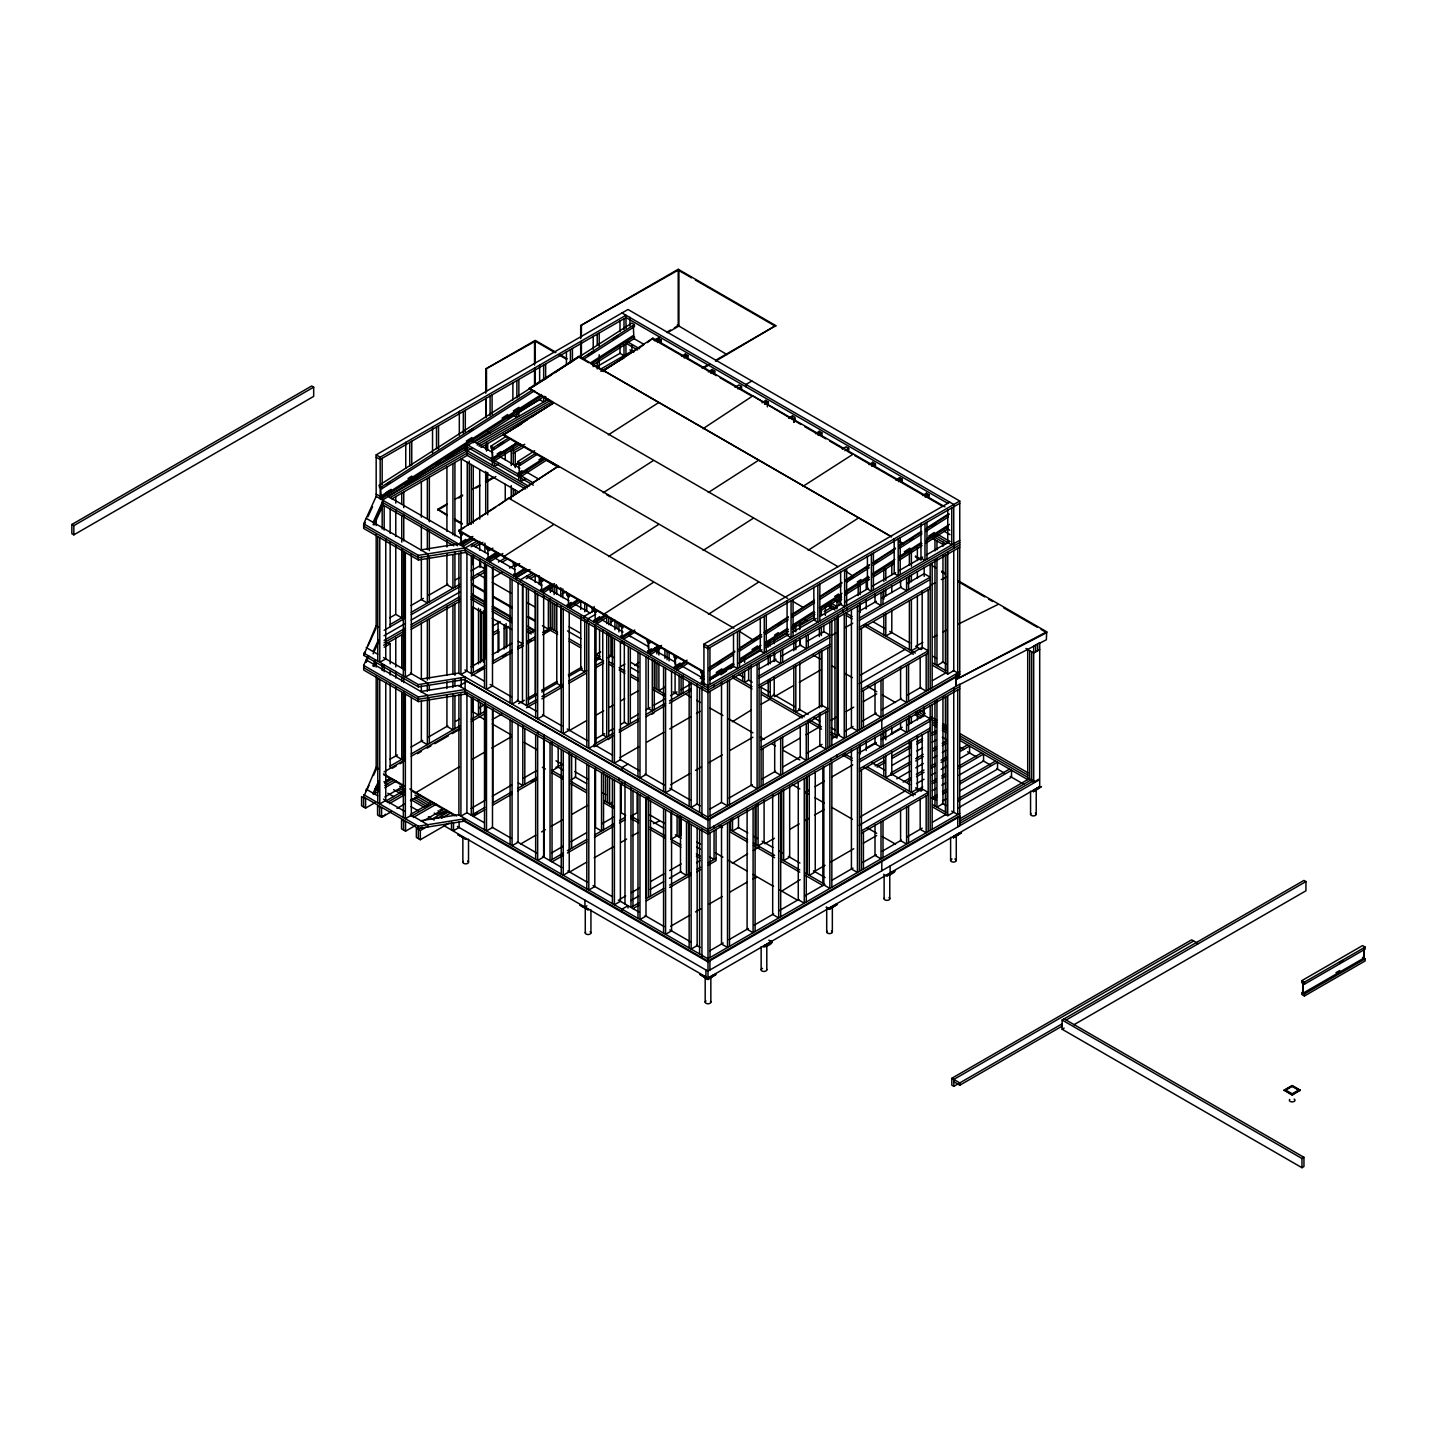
<?xml version="1.0" encoding="UTF-8"?>
<svg xmlns="http://www.w3.org/2000/svg" width="1437" height="1437" viewBox="0 0 1437 1437"><rect width="100%" height="100%" fill="white"/><g stroke="black" fill="none" stroke-linecap="round" stroke-linejoin="round"><path stroke-width="1.5" d="M1039.687 643.219L1046.352 639.77L1046.711 631.813L959.754 677.599L956 675.426M997.907 604.51L958.425 624.089M471.965 564.705L473.689 556.317M479.94 567.489L480.802 563.304M959.754 547.174L707.938 692.562L465.337 552.509L418.347 559.981L363.687 528.421L363.687 523.804L376.171 496.412L376.171 454.864L627.987 309.494L959.754 501.028L959.754 674.941L707.938 820.311L464.115 679.539L707.938 819.485L959.754 674.097M365.357 522.457L363.687 526.122L418.347 557.682L465.301 550.173L707.938 690.263L959.754 544.874M367.998 516.655L372.542 506.686M373.117 522.332L383.122 500.417L383.122 505.034L374.033 524.954M373.117 524.649L383.122 502.716M363.687 653.045L418.347 684.605L465.301 677.096L465.301 679.414L418.347 686.904L363.687 655.344L376.171 625.634L376.171 534.402M363.687 655.344L365.357 651.697M367.998 645.878L376.171 627.951M363.687 665.421L418.347 696.963L465.301 689.473L465.301 694.089L418.347 701.579L363.687 670.037L363.687 665.421L367.998 655.955M368.914 656.26L366.184 662.241L366.184 659.924L427.741 695.472L427.741 700.088M373.117 651.572L378.578 639.609M373.117 653.871L378.578 641.926M374.949 659.96L373.117 666.247L375.847 660.266M374.033 666.57L375.847 662.583M363.687 794.643L418.347 826.203L465.301 818.695L465.301 821.012L418.347 828.502L363.687 796.96L376.171 767.25L379.17 768.975M368.914 785.5L366.184 791.482L366.184 789.164L377.715 795.829M373.458 775.531L376.171 769.549L376.171 676.001M373.117 793.17L378.578 781.207M374.033 793.493L378.578 783.524M552.365 402.558L529.157 388.385L579.039 356.358L891.623 536.809M534.636 390.702L382.008 488.67L379.404 487.179L379.296 485.167L631.795 323.091L634.4 324.582L634.507 326.594L583.62 359.25M529.193 389.176L551.377 374.949M555.077 372.578L579.039 356.358M382.008 488.67L381.901 486.658L532.642 389.894M581.644 358.442L634.4 324.582M386.355 484.305L390.128 481.88M469.252 431.028L473.06 428.639M588.056 354.831L593.715 351.203M612.521 339.078L618.215 335.468M385.511 492.963L391.151 489.352M408.072 478.485L411.826 476.078M466.36 441.069L472.001 437.459M502.07 418.149L507.71 414.521M513.35 410.91L518.991 407.282M381.128 497.31L541.408 394.492M590.373 363.004L633.771 335.198L633.304 325.786M544.246 396.307L382.565 500.094L382.476 498.082L542.27 395.498M591.164 364.136L634.4 336.366L634.489 338.396L593.14 364.944M559.029 467.223L503.291 435.052L553.191 403.025M643.668 344.934L603.037 371.033L652.883 338.198L944.971 506.848M503.291 435.052L527.325 419.64M531.007 417.269L547.641 406.581M647.368 342.563L652.883 338.198M510.548 438.824L493.592 449.709L490.987 448.2L490.897 446.188L505.968 436.507M654.805 340.964L658.577 338.539L661.182 340.048L661.271 342.06M493.592 449.709L493.484 447.679L508.572 438.016M657.41 342.455L661.182 340.048M497.795 445.362L503.507 441.752M497.094 453.984L500.848 451.577M520.445 444.249L494.166 461.115L494.059 459.104L518.47 443.44M537.33 454.272L520.374 465.157L517.769 463.666L517.679 461.654L534.636 450.769M681.587 356.43L685.359 354.005L687.964 355.514L688.054 357.526M520.374 465.157L520.266 463.145L535.336 453.463M684.192 357.921L687.964 355.514M547.228 459.714L520.948 476.581L518.344 475.09L518.236 473.06L521.99 470.653M538.893 459.804L542.647 457.397M519.386 473.869L543.958 458.152M520.948 476.581L520.841 474.569L545.252 458.906M703.34 672.139L458.726 530.918L558.454 466.073L510.458 497.705M458.726 530.918L464.277 527.361M467.959 524.99L495.675 507.189M499.375 504.818L508.572 498.082L733.984 628.22M708.369 371.896L712.141 369.471L714.746 370.962L714.836 372.991M710.974 373.386L714.746 370.962M460.307 544.982L460.217 542.97L465.857 539.342M472.827 536.468L461.475 543.689L461.008 534.295L461.511 543.725M474.192 539.252L462.912 546.491L462.804 544.461L472.216 538.444M735.151 387.343L738.923 384.936L741.528 386.427L741.618 388.439M737.756 388.852L741.528 386.427M489.119 550.533L489.029 548.503L486.424 547.012L486.532 549.024L489.119 550.533L492.891 548.108M487.089 560.448L486.999 558.436L496.394 552.401M497.723 553.137L488.257 559.155L487.79 549.742M502.86 553.496L489.694 561.939L489.586 559.927L498.998 553.892M761.933 402.809L765.705 400.384L768.292 401.893L768.4 403.905M764.538 404.318L768.292 401.893M515.901 565.98L515.811 563.969L513.207 562.478L513.296 564.49L515.901 565.98L519.673 563.573M524.505 568.585L515.039 574.62L514.572 565.208M516.476 579.722L516.368 575.393L525.78 569.357M527.756 570.166L516.476 577.405L530.037 569.573M788.715 418.275L792.488 415.85L795.074 417.359L795.182 419.37M551.269 584.051L541.821 590.086L541.336 580.674M554.538 585.631L543.258 592.87L543.15 590.858L554.431 583.62M815.497 433.74L819.27 431.316L821.856 432.806L821.964 434.836M818.084 435.231L821.856 432.806M567.435 606.827L567.328 604.815L571.1 602.408M568.585 605.534L578.051 599.516M581.32 601.097L570.04 608.336L569.932 606.324L579.327 600.289M842.28 449.188L846.052 446.781L848.638 448.272L848.746 450.284M844.866 450.697L848.638 448.272M594.217 622.293L594.11 620.281L599.75 616.653M604.833 614.982L595.367 621L594.9 611.605M608.085 616.545L596.804 623.784L596.714 621.772L606.109 615.737M869.062 464.654L872.816 462.229L875.42 463.738L875.528 465.75M871.648 466.163L875.42 463.738M631.615 630.43L622.149 636.465L621.682 627.053M634.867 632.011L623.586 639.249L623.496 637.238L634.777 629.999M895.844 480.12L899.598 477.695L902.202 479.204L902.31 481.215M898.43 481.611L902.202 479.204M647.782 653.224L647.674 651.195L651.428 648.788M648.931 651.931L658.362 645.878L648.967 651.949L648.464 642.519M661.649 647.476L650.368 654.715L650.278 652.703L661.559 645.464M922.608 495.585L926.38 493.16L928.985 494.651L929.074 496.681M925.212 497.076L928.985 494.651M674.564 668.672L674.456 666.66L680.096 663.05M675.713 667.397L687.066 660.158M688.431 662.942L677.15 670.181L677.061 668.169L686.455 662.134M708.854 667.774L734.72 651.177M740.253 647.62L760.586 634.579M764.286 632.208L788.302 616.778M791.985 614.407L814.132 600.199M819.665 596.642L841.831 582.416M845.531 580.045L869.547 564.633M873.247 562.262L895.413 548.018M899.113 545.647L921.243 531.439M926.793 527.882L948.959 513.656M708.89 668.582L734.756 651.985M738.456 649.614L761.682 634.705M764.322 633.016L788.338 617.587M791.823 615.359L814.438 600.846M819.701 597.451L841.884 583.224M845.567 580.853L869.08 565.765M872.852 563.34L895.467 548.826M899.149 546.455L921.853 531.888M925.608 529.481L948.995 514.464M717.153 663.786L720.925 661.361M752.97 640.794L756.724 638.369M777.435 625.041L781.243 622.652M849.051 579.057L852.877 576.668M873.57 563.34L877.378 560.933M909.423 540.366L913.196 537.941M932.038 525.852L935.81 523.427M709.016 670.594L733.517 654.859M739.175 651.23L761.772 636.717M765.544 634.31L788.159 619.778M791.931 617.371L814.545 602.857M820.186 599.229L840.914 585.919M846.573 582.29L869.187 567.777M872.96 565.352L893.688 552.059M899.328 548.431L921.943 533.917M925.715 531.492L948.33 516.979M716.273 672.462L721.913 668.852M752 649.542L757.64 645.914M774.561 635.064L778.315 632.639M834.717 596.445L838.472 594.02M857.278 581.949L861.032 579.542M904.286 551.79L909.926 548.162M928.715 536.091L934.355 532.48M710.04 678.013L732.69 663.517M740.199 658.649L760.963 645.357M764.7 642.914L787.368 628.418M792.973 624.772L813.755 611.479M819.359 607.833L842.028 593.337M845.764 590.894L868.415 576.399M872.151 573.956L894.802 559.46M898.538 557.017L921.207 542.503M926.811 538.857L949.48 524.361M709.483 680.006L733.912 664.307M739.552 660.697L760.227 647.422M765.867 643.794L788.428 629.316M792.2 626.909L814.761 612.413M820.401 608.803L841.076 595.529M844.83 593.104L869.277 577.423M873.031 575.016L893.724 561.741M899.364 558.113L921.925 543.635M925.679 541.228L948.24 526.732M720.853 674.779L726.493 671.151M730.247 668.744L734.02 666.337M739.66 662.708L760.335 649.434M765.975 645.806L788.536 631.328M792.29 628.921L814.851 614.443M820.491 610.815L841.184 597.541M844.938 595.134L869.385 579.434M873.139 577.027L893.814 563.753M899.454 560.125L922.015 545.647M925.787 543.24L948.348 528.762M71.85 524.469L311.667 385.996L313.679 387.164L313.679 396.378L73.844 534.851L71.85 533.702L71.85 524.469L73.844 525.619L313.679 387.164M485.778 393.235L485.778 368.95L535.265 340.389L555.885 352.299M485.778 368.95L535.265 341.216L535.265 363.292M580.692 338.593L580.692 325.588L678.21 269.294L775.746 325.588L715.5 361.208M580.692 325.588L678.929 269.707L678.929 326.001L667.451 332.63M376.171 454.864L380.176 457.182L625.993 315.26L625.993 328.426M625.993 317.559L380.176 459.481L376.171 457.182M507.8 418.113L513.602 414.754M517.482 412.527L540.707 399.109M598.762 365.591L620.065 353.304M389.858 490.825L380.176 496.412L376.171 494.094M436.309 464.007L440.171 461.762M445.991 458.421L467.276 446.117M473.078 442.776L548.575 399.181M600.828 369.022L631.993 351.023L631.993 345.401M666.732 332.216L670.558 330.007M674.384 327.798L678.21 325.588M405.342 484.197L467.276 448.434M476.958 442.847L550.497 400.384M600.828 371.321L624.053 357.903M654.069 340.353L659.817 337.048M388.17 496.412L471.749 448.164M477.102 445.057L552.544 401.498M389.912 497.705L467.402 452.978M479.024 446.26L552.634 403.761M391.852 498.89L467.402 455.278M480.964 447.446L521.631 423.969M513.243 450.931L524.721 444.302M513.243 453.248L524.721 446.62M498.837 463.792L494.346 466.396L494.346 462.768M447.105 515.56L437.728 509.309L447.302 503.794M454.936 499.375L462.588 494.957M472.162 489.424L479.796 485.023M485.544 481.7L493.196 477.282M514.23 465.139L518.056 462.93M437.728 510.135L445.38 505.716M458.762 497.992L462.588 495.783M475.988 488.059L479.796 485.85M495.873 476.563L486.496 481.988L486.496 473.15M514.626 465.732L518.38 463.576M702.118 368.106L707.848 364.782M715.5 360.364L775.746 325.588M704.022 367.836L709.77 364.513M525.223 479.024L520.715 481.629L520.715 478M459.319 544.407L462.319 542.683M751.892 381.021L745.911 384.487L745.911 386.787M363.687 523.804L418.347 555.365L465.301 547.874L476.94 541.156M471.12 546.814L479.024 542.27M475.162 546.796L482.886 542.342M389.732 617.82L395.552 614.461M411.036 605.516L423.34 598.403M428.477 595.439L447.841 584.266M455.601 579.794L459.463 577.548M471.085 570.848L480.766 565.244M494.328 557.43L498.208 555.185M389.912 624.628L405.414 615.683M411.233 612.324L459.66 584.374M471.282 577.656L484.826 569.824M498.388 562.011L506.147 557.52M384.11 630.286L405.414 617.982M411.233 614.641L459.66 586.673M471.282 579.973L484.826 572.142M502.267 562.065L508.069 558.724M384.02 635.747L405.396 623.424M411.216 620.048L459.768 592.026M384.11 640.363L405.378 628.077M411.18 624.736L459.517 596.822M492.316 577.979L501.872 572.447M509.524 568.028L515.272 564.723M384.11 642.662L405.414 630.358M411.18 627.035L459.624 599.049M383.661 645.213L405.414 632.675M411.216 629.316L459.624 601.367M384.164 647.243L390.163 643.776L390.163 663.804M532.103 573.004L520.463 579.722L520.463 582.021M526.283 578.662L534.187 574.099M530.325 578.644L536.109 575.303M492.657 626.155L500.274 621.754M492.927 632.909L498.639 629.604M562.118 593.984L565.944 591.775M492.927 635.226L498.639 631.921M504.369 628.616L508.177 626.406M471.102 666.84L484.592 659.044M492.316 654.589L511.608 643.453M528.96 633.43L534.744 630.089M484.808 665.852L471.3 673.648L471.3 555.706M492.514 661.397L511.806 650.26M517.589 646.919L523.373 643.578M527.235 641.351L534.959 636.896M542.665 632.442L550.389 627.987M477.497 670.989L483.227 667.684M502.357 656.637L506.183 654.428M527.217 642.285L531.043 640.076M544.425 632.352L548.251 630.142M471.3 675.947L484.808 668.151M492.514 663.696L511.806 652.56M517.589 649.219L523.373 645.878M527.235 643.65L534.959 639.196M542.665 634.741L550.389 630.286L550.191 598.942M459.121 685.898L466.863 681.425M595.601 609.719L584.015 616.401L584.015 618.718M595.744 614.264L588.02 618.718L588.02 621.018M610.887 622.131L614.713 619.922M389.732 759.419L397.474 754.946M411.036 747.114L422.658 740.396M428.477 737.055L447.841 725.865M455.601 721.392L459.463 719.147M478.844 707.974L484.646 704.615M389.912 766.226L405.414 757.281M411.233 753.922L459.66 725.972M471.282 719.254L484.826 711.423M384.11 771.885L405.414 759.598M411.233 756.239L459.66 728.272M471.282 721.572L484.826 713.74M392.247 768.256L396.127 766.011M399.989 763.783L403.851 761.556M417.395 753.724L421.275 751.497M427.076 748.156L430.938 745.911M434.818 743.683L448.362 735.87M452.224 733.624L459.966 729.17M596.157 654.41L600.648 651.805M518.613 703.555L524.343 700.25M528.169 698.041L535.821 693.622M541.551 690.317L556.855 681.479M568.333 674.851L581.716 667.127M595.098 659.403L598.924 657.194M386.14 780.758L390.002 778.513M492.316 719.578L501.872 714.045M384.505 781.944L390.325 778.603M528.259 699.837L537.187 694.682M541.749 692.041L557.179 683.132M568.765 676.45L582.254 668.654M595.762 660.858L599.624 658.631M375.039 788.805L378.883 786.578M384.649 783.255L392.337 778.818M375.111 791.068L378.955 788.841M384.739 785.518L394.349 779.968M607.941 657.751L610.941 656.026L610.941 635.998M536.109 699.927L526.463 705.495L526.463 587.553M541.893 696.586L563.106 684.335M568.89 680.994L586.763 670.684M595.906 665.403L603.612 660.948M373.279 794.445L379.045 791.104M384.811 787.781L396.343 781.117M526.463 707.794L536.109 702.226M541.893 698.885L563.106 686.635M568.89 683.293L586.26 673.27M595.906 667.702L603.612 663.247M365.591 808.115L365.591 798.882L361.585 796.565L361.585 805.798L365.591 808.115L375.201 802.564M384.811 797.014L404.031 785.913M385.26 801.361L404.48 790.26M620.425 666.696L624.933 664.092M387.254 802.511L404.569 792.523M389.265 803.678L404.641 794.787M638.603 662.439L634.777 665.475M459.337 766.765L415.347 792.99M472.719 759.041L484.197 752.413M491.831 747.994L510.961 736.965M381.577 817.348L381.577 808.115L377.572 805.798L377.572 815.03L381.577 817.348L391.187 811.797M396.953 808.456L404.641 804.019M410.407 800.696L420.017 795.146M701.328 684.138L701.238 682.126L703.843 683.617L703.932 685.647L703.932 644.099L949.749 502.178M411.162 814.096L432.321 801.9M411.251 816.36L434.315 803.049M703.932 644.099L707.938 646.399L959.754 501.028M413.245 817.509L436.309 804.199M959.754 503.327L707.938 648.716L703.932 646.399M569.286 730.607L586.494 720.673M596.068 715.159L603.702 710.74M609.45 707.417L613.276 705.208M620.928 700.807L624.754 698.598M630.484 695.274L638.136 690.856M405.557 831.197L405.557 821.964L401.552 819.647L401.552 828.88L405.557 831.197L415.167 825.646M422.855 821.192L443.997 808.995M431.729 819.306L447.105 810.432M422.191 827.119L418.347 829.347L418.347 838.579M437.566 818.246L449.098 811.582M664.9 687.173L658.9 690.64L658.9 663.93M449.17 823.078L420.34 839.729L416.353 837.412L416.353 828.197L420.34 830.496L426.106 827.173M441.482 818.282L451.092 812.731M471.102 808.438L484.592 800.643M492.316 796.188L511.608 785.051M523.176 778.369L536.666 770.573M595.816 738.834L604.743 733.678M609.36 731.02L613.222 728.775M620.964 724.32L624.826 722.075M630.627 718.734L638.369 714.261M646.111 709.788L649.973 707.561M653.835 705.333L665.439 698.633M670.594 695.652L677.043 691.933M680.922 689.706L690.586 684.12M700.268 678.533L704.13 676.306M841.633 597.163L838.974 598.708L838.974 605.444M841.633 599.463L838.974 601.007L836.981 599.858L836.981 608.821L829.257 604.366M484.808 807.45L471.3 815.246L471.3 697.304M492.514 802.996L511.806 791.859M517.589 788.518L536.881 777.381M594.02 744.492L613.348 733.319M619.149 729.978L638.495 718.805M646.237 714.333L665.582 703.178M669.444 700.933L690.712 688.664M766.155 645.105L770.016 642.878M773.878 640.633L787.422 632.819M799.026 626.119L814.492 617.192M824.173 611.605L831.897 607.15L829.167 605.642M473.671 814.797L477.497 812.588M531.043 781.674L534.869 779.465M555.903 767.322L561.633 764.843M552.185 770.627L558.185 767.16L558.185 747.132M473.24 816.432L484.808 809.75M492.514 805.295L511.806 794.158M517.589 790.817L536.881 779.68M594.02 746.791L613.348 735.636M619.149 732.277L638.495 721.105M646.237 716.65L665.582 705.477M669.444 703.25L690.712 690.963M709.734 679.97L732.96 666.57M738.78 663.211L762.005 649.811M765.705 647.656L789.093 634.166M792.667 632.1L816.198 618.521M820.078 616.275L841.363 603.989M845.225 601.762L868.451 588.344M872.331 586.116L895.556 572.698M899.221 570.579L922.662 557.053M926.398 554.898L949.749 541.408M608.013 739.552L610.006 738.402M651.967 714.171L653.979 713.003M451.523 822.18L451.523 829.58L453.517 830.73L459.319 827.371M959.754 540.258L707.938 685.647L703.932 683.329M959.754 542.557L707.938 687.946L376.171 496.412M758.826 669.175L776.052 659.242M781.782 655.919L800.894 644.89M806.642 641.567L823.85 631.633L829.85 635.1L759.095 675.947M859.164 611.246L876.372 601.313M882.102 598.008L901.233 586.961M906.963 583.656L924.171 573.722L930.17 577.171L859.416 618.018M571.118 779.824L575.608 777.219L575.608 757.191M619.958 757.658L639.088 746.611M646.74 742.193L663.948 732.259M669.678 728.954L690.712 716.812M696.46 713.488L700.286 711.279M831.951 635.28L835.723 633.088M845.19 627.628L852.752 623.263M759.095 678.246L829.85 637.417M859.416 620.335L930.17 579.488M759.095 685.18L829.85 644.333M859.416 627.25L930.17 586.404M759.095 687.479L829.85 646.632M859.416 629.568L930.17 588.721M627.987 764.107L621.987 767.556L621.987 769.873M751.443 709.914L732.313 721.787M760.999 704.381L770.555 698.867M774.381 696.658L793.511 685.611M799.241 682.306L820.276 670.163M520.517 844.058L535.821 835.22M541.551 831.915L545.377 829.706M551.125 826.383L562.603 819.773M572.16 814.24L587.464 805.421M612.575 802.044L609.593 803.768L609.593 777.058M551.772 852.788L563.34 846.106M571.046 841.651L586.476 832.741M601.905 823.832L613.491 817.15M670.648 784.71L689.76 773.663M695.508 770.358L701.238 767.035M708.89 762.634L722.272 754.892M729.924 750.473L752.862 737.235M859.901 675.444L905.31 649.219M563.555 852.913L550.048 860.709L550.048 742.767M567.399 850.686L586.691 839.549M594.415 835.095L613.689 823.958M619.491 820.617L625.275 817.276M760.82 740.486L821.856 705.262L827.838 708.71L761.089 747.258M859.236 683.671L922.177 647.333L928.176 650.799L861.41 689.329M551.97 861.895L563.555 855.213M567.399 852.985L586.691 841.848M594.415 837.394L613.689 826.257M619.491 822.916L625.275 819.575M631.13 816.198L637.112 812.731L637.112 792.703M761.089 749.557L827.838 711.028M861.41 691.646L928.176 653.099M782.985 747.994L800.193 738.061M805.941 734.756L819.324 727.014M830.802 720.404L836.532 717.081M846.088 711.566L853.74 707.148M863.314 701.633L876.696 693.891M569.286 872.205L586.494 862.272M594.146 857.853L613.276 846.824M620.928 842.405L626.658 839.082M632.388 835.777L638.136 832.472M653.422 823.635L659.17 821.156M709.68 809.247L721.302 802.529M729.062 798.056L752.305 784.638M761.987 779.052L775.549 771.22M783.291 766.747L800.732 756.688M806.534 753.329L822.036 744.384M831.718 738.78L839.459 734.307M845.279 730.966L853.021 726.493M862.703 720.889L876.265 713.075M882.084 709.716L901.448 698.526M907.268 695.167L920.83 687.353M932.451 680.635L945.995 672.803M932.469 665.277L947.755 674.097L953.755 670.648L953.755 550.479M959.754 671.798L707.938 817.186L458.421 673.127L420.843 679.126M959.754 686.473L707.938 831.861L464.744 691.448M959.754 688.772L707.938 834.161L464.744 693.766M586.907 905.885L584.913 907.052L584.913 900.119M866.188 748.012L875.672 742.534M881.366 739.265L885.156 737.073M890.832 733.786L902.22 727.212M859.164 752.844L876.372 742.911M882.102 739.606L901.233 728.559M906.963 725.254L924.171 715.321M1039.705 649.542L1033.706 653.009L1025.946 648.518M859.416 759.634L930.17 718.787L919.123 712.303M619.958 899.257L625.706 895.952M631.436 892.628L639.088 888.228M650.566 881.599L663.948 873.858M669.678 870.553L681.156 863.924M805.456 792.99L809.247 789.973M814.923 786.704L824.371 781.243M831.951 776.878L852.752 764.861M859.416 761.933L930.17 721.087M630.789 900.622L638.531 896.167M650.135 889.467L663.66 881.653M669.462 878.294L681.066 871.594M696.532 862.667L700.394 860.44M859.416 768.849L930.17 728.002M859.416 771.166L930.17 730.319M875.097 765.939L884.581 760.478M892.161 756.096L911.13 745.138M916.824 741.851L922.518 738.582M931.984 733.104L935.792 730.912M638.729 902.975L630.987 907.43L630.987 787.26M663.858 888.461L646.452 898.502L646.506 798.325M669.66 885.102L690.928 872.834M696.729 869.475L700.591 867.247M708.333 862.775L716.057 858.32M877.091 767.107L884.689 762.724M892.269 758.341L911.238 747.402M916.932 744.115L922.608 740.827M932.092 735.349L935.882 733.157M632.927 908.633L638.729 905.274M646.452 900.819L663.858 890.76M669.66 887.419L690.928 875.133M696.729 871.792L700.591 869.547M708.333 865.092L716.057 860.619L716.057 829.383M892.269 765.256L911.238 754.317M916.932 751.03L922.608 747.743M932.092 742.264L935.882 740.091M747.617 853.722L732.313 863.386M753.347 850.399L759.077 847.094M764.825 843.788L774.381 838.256M789.685 829.436L799.241 823.904M804.989 820.599L808.797 818.389M814.545 815.066L824.102 809.552M890.994 772.926L909.944 761.987M915.638 758.7L923.219 754.317M932.703 748.839L936.493 746.647M942.187 743.36L945.977 741.187M891.084 775.172L910.052 764.233M915.746 760.945L923.326 756.563M932.811 751.084L936.601 748.893M942.295 745.623L946.085 743.432M896.778 778.818L910.052 771.148M915.746 767.861L923.326 763.496M932.811 758.017L936.601 755.826M942.295 752.539L946.085 750.348M903.083 782.105L910.663 777.722M916.357 774.435L923.937 770.052M931.535 765.67L935.325 763.496M941.001 760.209L946.696 756.922M959.97 749.252L967.55 744.869M906.981 782.159L910.771 779.968M916.465 776.681L924.045 772.298M931.625 767.933L935.415 765.741M941.109 762.454L946.803 759.167M960.078 751.497L969.562 746.037L969.562 752.952L960.078 758.431M916.465 783.614L924.045 779.231M931.625 774.848L935.415 772.657M941.109 769.37L946.803 766.083M670.648 926.308L689.76 915.261M695.508 911.956L701.238 908.651M708.89 904.232L722.272 896.508M729.924 892.09L747.132 882.138M752.862 878.833L756.688 877.45M859.901 817.042L905.31 790.835M917.075 790.17L922.752 786.901M932.236 781.423L936.026 779.231M941.72 775.944L945.51 773.753M958.784 766.083L981.543 752.952M859.236 825.269L922.177 788.931L928.176 792.398L861.41 830.927M932.344 783.668L936.134 781.477M941.828 778.189L945.618 775.998M958.892 768.346L983.555 754.102L983.555 761.035L958.892 775.261M932.344 790.584L936.134 788.392M941.828 785.123L945.618 782.931M861.41 833.244L928.176 794.697M931.068 798.253L936.744 794.966M942.438 791.679L946.229 789.488M959.503 781.836L995.536 761.035M933.062 799.403L936.852 797.212M942.546 793.942L946.336 791.751M959.611 784.081L997.529 762.185L997.529 769.1L959.611 790.997M800.193 879.66L781.081 891.533M813.593 871.936L825.054 865.308M830.802 862.002L853.74 848.746M863.314 843.232L876.696 835.508M942.546 800.858L946.336 798.667M958.317 798.667L1009.528 769.1M958.425 800.912L1011.522 770.268L1011.522 777.183L958.425 807.845M709.68 950.845L723.242 943.013M729.062 939.654L748.426 928.482M754.227 925.123L773.609 913.932M779.411 910.591L798.792 899.4M804.594 896.041L823.976 884.869M831.718 880.396L853.021 868.092M862.703 862.487L876.265 854.674M882.084 851.315L901.448 840.124M907.268 836.783L922.177 828.161M932.451 822.233L945.995 814.402M932.469 806.875L947.755 815.695L953.755 812.246L953.755 687.622M959.754 813.396L707.938 958.784L458.421 814.725L420.843 820.725M959.754 815.695L707.938 961.084L462.804 819.557M959.754 816.539L707.938 961.91L463.001 820.509M959.449 819.018L1029.7 778.441M959.467 821.317L1031.802 779.555M959.557 823.563L1033.814 780.686M1033.706 782.231L1039.705 778.764L1039.705 642.626L1033.688 646.093L1033.706 782.231L1027.706 778.764L1027.706 649.542M457.379 826.491L707.938 971.143L1039.705 779.608L1039.705 786.524L707.938 978.076L443.853 825.61M714.405 974.43L708.01 978.13L707.938 646.399M763.981 945.815L770.376 942.115M829.526 907.968L835.921 904.268M953.432 836.424L959.826 832.741M1033.383 790.26L1039.777 786.578M714.405 974.897L708.01 978.579L701.615 974.897M763.981 946.282L770.376 942.582M829.526 908.435L835.921 904.735M886.934 875.187L893.329 871.487M953.432 836.891L959.826 833.191M1033.383 790.727L1039.777 787.045M708.01 979.046L716.003 974.43L708.01 979.513L700.017 974.43L708.01 979.513M771.974 942.115C748.785 952.551 781.638 943.247 768.777 940.283M826.329 907.052L829.526 908.885L837.52 904.268L829.526 909.352L826.329 907.501M886.934 876.103C904.789 863.134 888.282 880.198 883.737 874.253M1062.32 1023.719L953.809 1086.354L951.815 1085.204L951.815 1078.289L1191.65 939.816L1198.135 943.57M1193.644 940.984L953.809 1079.438L953.809 1086.354M1064.134 1018.869L1303.952 1157.324L1303.952 1166.557L1301.958 1167.706L1062.141 1029.251L1062.141 1020.019L1303.952 880.414L1305.946 881.564L1305.946 890.796L1073.87 1024.779M1066.128 1020.019L1305.946 881.564M953.809 1081.738L959.808 1085.204L1062.32 1026.018M1062.141 1029.251L1064.134 1028.102M1301.796 980.663L1362.545 945.582L1365.15 947.091L1365.15 949.156L1304.401 984.237L1301.796 982.746L1301.796 980.663L1304.401 982.172L1365.15 947.091M1339.122 962.646L1342.966 960.473M1335.979 972.705L1339.769 970.514M1363.803 958.084L1363.803 948.384L1363.857 958.102L1303.054 993.165L1303.054 983.465M1304.401 993.937L1365.15 958.856L1365.15 960.94L1304.401 996.003L1301.796 994.512L1301.796 992.428L1304.401 993.937L1304.401 996.003M1284.175 1090.09L1292.168 1085.474L1300.162 1090.09L1292.168 1095.174L1284.175 1090.09L1292.168 1094.707L1300.162 1090.09M1284.175 1090.557L1292.168 1085.941L1300.162 1090.557M1062.141 1020.019L1301.958 1158.491L1303.952 1157.324M1041.035 629.424L1046.675 632.675L955.731 679.683L955.749 686.473L955.749 677.24M931.392 584.697L935.343 582.65M941.271 579.596L947.199 576.524M916.95 645.518L922.877 642.465M932.757 637.363L936.708 635.316M942.636 632.244L946.588 630.214M959.754 684.533L1033.688 646.309M420.843 549.886L458.421 543.887M420.843 691.484L458.421 685.485L707.938 829.544L959.754 684.156L959.754 825.772M465.301 691.772L418.347 699.28L363.687 667.72M678.21 270.12L691.592 277.844M695.418 280.053L775.746 326.433M677.258 325.049L726.978 354.58M621.987 312.943L953.755 504.477L953.755 548.323M625.867 317.487L947.917 503.435M767.16 403.078L767.394 406.851M652.919 339.006L716.327 375.614M720.171 377.841L750.922 395.588M800.876 424.436L752.808 395.893L702.962 428.729M804.72 426.663L825.862 438.86M829.706 441.087L843.16 448.847M847.004 451.056L852.77 454.397L802.888 486.407M854.692 455.511L943.085 506.542M633.879 338.557L643.596 344.161M627.879 342.006L639.537 348.742M637.597 349.927L625.939 343.192L625.993 354.49M945.959 527.972L949.821 530.199M629.927 349.838L633.807 352.065M944.199 531.277L950.037 534.654M938.217 534.744L949.857 541.48M934.319 534.815L951.761 544.874L951.761 507.944M934.391 537.151L946.013 543.869M932.469 538.354L943.929 544.964M902.813 543.276L899.077 541.12L902.813 544.102M602.983 370.225L891.245 536.648M579.093 357.166L588.739 362.735M592.601 364.962L604.187 371.644M915.423 556.011L921.045 559.262M932.29 565.765L936.044 567.938M941.684 571.172L945.42 573.345M958.551 580.925L1046.711 631.813M915.387 556.873L921.009 560.125M941.63 572.034L945.384 574.189M958.515 581.769L984.776 596.93M988.53 599.103L992.716 601.51M1003.529 607.761L1037.298 627.25M559.64 354.454L567.148 358.783M555.167 352.712L534.546 340.803L534.546 365.088M558.921 354.867L566.429 359.214M529.157 388.385L838.005 566.681M845.243 570.866L852.967 576.111M539.647 399.72L543.653 402.019L543.653 397.672M873.534 622.023L884.994 628.634M889.79 631.418L909.819 642.968M915.549 646.273L921.279 649.596M932.739 656.206L936.565 658.415M942.295 661.721L946.121 663.93M833.406 599.858L837.286 602.085M512.883 415.185L516.871 417.484L516.871 413.137M953.252 670.36L957.743 672.947L957.743 548.323M956.036 674.582L959.79 676.737M831.358 603.271L837.16 606.63M846.357 613.258L852.159 616.599M865.631 624.376L915.297 653.045M932.469 662.978L945.851 670.684M955.641 677.528L957.635 678.677M846.357 615.557L852.159 618.916M863.727 625.598L913.375 654.248M827.317 605.57L835.041 610.024M503.255 434.243L787.674 598.439M791.895 600.828L803.032 607.312M546.509 459.499L557.772 466.001M606.54 494.615L610.384 496.825M545.791 459.912L558.921 467.492M487.43 431.405L490.089 432.95M804.738 619.76L807.396 621.287M490.897 446.188L493.484 447.679M517.679 461.654L520.266 463.145M518.919 464.456L519.422 473.887M471.3 440.171L492.657 452.511M498.495 455.87L519.853 468.211M525.691 471.57L539.288 479.419M1362.545 957.365L1365.15 958.856M494.059 459.104L491.454 457.613L491.562 459.624L494.166 461.115M518.236 473.06L520.841 474.569M465.301 443.638L533.289 482.886M533.289 485.185L465.247 445.973L465.247 449.601M919.446 710.183L925.266 713.542M931.086 716.901L936.906 720.26M942.708 723.601L946.588 725.847M960.167 733.678L1028.012 772.855M464.241 449.027L528.924 486.353M931.032 719.165L936.834 722.524M942.421 725.757L946.534 728.128M959.898 735.834L1027.958 775.136M467.043 452.942L527.415 487.79M915.171 712.321L922.949 716.812M932.649 722.416L936.547 724.661M942.349 728.02L946.247 730.265M959.826 738.097L1027.814 777.363M812.965 654.895L820.455 659.224M831.718 665.726L835.472 667.882M844.848 673.306L852.357 677.635M867.355 686.293L876.732 691.718M882.354 694.951L895.485 702.531M467.043 455.26L525.475 488.993M915.118 714.602L920.937 717.961M932.595 724.679L936.475 726.924M942.295 730.283L946.175 732.529M959.772 740.378L1027.706 779.608M519.242 492.316L461.241 458.834L461.241 529.894M942.295 737.217L946.175 739.462M959.772 747.294L963.652 749.539M967.532 751.785L977.232 757.389M983.052 760.748L990.829 765.238M996.649 768.597L1004.409 773.07M1010.229 776.429L1023.827 784.279M739.75 631.562L753.239 640.13M738.636 674.366L744.438 677.707M748.3 679.935L752.162 682.162M761.808 687.748L769.531 692.203M773.393 694.43L794.625 706.699M798.487 708.926L808.151 714.494M813.935 717.835L819.737 721.176M831.322 727.876L835.184 730.104M732.708 675.552L752.018 686.706M761.664 692.275L804.145 716.812M809.947 720.153L821.533 726.835M831.179 732.403L836.981 735.762M732.708 677.869L752.018 689.006M761.664 694.592L802.223 717.997M808.007 721.338L821.533 729.152M831.179 734.72L836.981 738.061L836.981 617.82M437.728 509.309L447.105 514.715M454.613 519.044L462.121 523.391M454.613 519.889L462.121 524.218M871.63 762.526L884.994 770.25M890.724 773.555L909.819 784.584M915.549 787.889L921.279 791.194M932.739 797.804L936.565 800.014M942.295 803.319L946.121 805.528M951.761 811.097L957.743 814.545L957.743 689.94M458.69 530.109L703.304 671.348L703.358 674.222L700.771 672.714L700.663 670.702L703.268 672.193M379.296 485.167L381.901 486.658M844.417 753.742L852.159 758.197M867.553 767.089L915.297 794.661M932.469 804.576L945.851 812.3M842.495 754.928L852.159 760.514M863.727 767.196L913.375 795.864M387.972 496.304L461.439 538.713M471.3 544.407L488.364 554.251M495.945 558.634L514.895 569.573M526.463 576.255L541.875 585.146M547.641 588.487L568.836 600.72M574.602 604.043L590.014 612.952M601.744 619.724L623.029 632.011M628.831 635.352L648.177 646.524M653.979 649.865L675.246 662.152M681.048 665.511L704.256 678.893M382.476 498.082L379.871 496.591L379.979 498.603M460.217 542.97L462.804 544.461M486.999 558.436L489.586 559.927M516.368 575.393L513.781 573.884L513.871 575.914M543.15 590.858L540.546 589.35L540.653 591.361M567.328 604.815L569.932 606.324M594.11 620.281L596.714 621.772M623.496 637.238L620.892 635.747L621 637.759M647.674 651.195L650.278 652.703M674.456 666.66L677.061 668.169M381.973 502.07L457.595 545.719M453.733 545.809L382.17 504.477L382.17 528.96M485.706 569.321L479.707 565.873L479.707 559.191M477.371 573.758L485.149 578.249M492.244 582.344L510.997 593.176M527.217 602.534L535.372 607.258M569.142 626.748L580.386 633.232M631.041 662.475L638.531 666.804M685.431 693.873L691.053 697.125M696.676 700.376L700.43 702.531M709.806 707.956L722.937 715.536M728.559 718.787L752.952 732.852M760.442 737.199L764.197 739.354M771.705 743.683L775.459 745.857M782.949 750.186L799.834 759.922M567.471 630.933L580.925 638.693M609.755 655.344L613.599 657.553M630.897 667.54L638.585 671.977M673.091 691.915L679.09 695.364L679.09 675.336M366.184 518.326L427.741 553.874L427.741 558.49M549.958 627.735L557.646 632.172M569.178 638.836L580.692 645.482M596.068 654.356L599.912 656.583M609.522 662.134L613.365 664.343M619.131 667.684L624.897 671.007M630.663 674.33L638.351 678.767M653.727 687.64L665.259 694.305M471.641 583.835L485.023 591.559M492.675 595.978L511.806 607.025M529.014 616.958L534.744 620.263M471.641 584.661L485.293 592.547M492.675 596.804L511.806 607.851M527.702 617.03L535.408 621.485M542.396 625.67L548.377 629.137L548.377 600.217M549.958 630.053L557.646 634.489M569.178 641.136L580.692 647.8M596.068 656.673L602.211 660.212M609.522 664.433L613.365 666.66M619.131 669.983L624.897 673.306M630.663 676.647L638.351 681.084M653.727 689.958L665.259 696.604M471.785 593.984L485.293 601.78M492.999 606.234L510.351 616.239M527.702 626.263L535.408 630.717M472.827 595.583L484.395 602.265M492.119 606.719L511.392 617.838M528.762 627.861L534.546 631.202M471.12 596.912L484.718 604.743M492.119 609.019L511.392 620.155M527.415 629.406L533.253 632.765M471.12 599.211L484.718 607.061M492.19 611.372L511.518 622.526M527.415 631.705L531.313 633.951M792.326 784.584L799.834 788.913M805.456 792.164L809.211 794.338M814.833 797.571L824.209 802.996M831.718 807.325L852.357 819.234M867.355 827.892L876.732 833.316M882.354 836.568L895.485 844.148M472.845 607.132L484.449 613.833M492.19 618.287L511.518 629.46M518.308 641.315L522.799 643.902L522.799 583.817M738.169 827.389L747.815 832.957M753.617 836.298L757.479 838.543M762.095 841.202L772.926 847.453M778.71 850.794L782.572 853.021M788.356 856.38L799.942 863.062M813.468 870.858L825.054 877.558M464.905 669.947L484.323 681.156M490.143 684.515L511.5 696.855M517.32 700.214L536.737 711.423M542.575 714.782L561.975 725.99M567.238 729.026L587.212 740.558M594.99 745.049L612.467 755.143M620.227 759.616L639.411 770.699M645.123 773.986L664.145 784.979M669.858 788.284L690.802 800.373M696.514 803.66L700.322 805.852M730.23 829.742L747.617 839.765M753.401 843.106L774.651 855.374M780.435 858.715L799.744 869.87M805.546 873.211L824.838 884.366M376.171 625.634L379.17 627.376M718.644 825.359L722.506 827.586M730.23 832.041L747.617 842.082M753.401 845.423L774.651 857.673M780.435 861.032L799.744 872.169M805.546 875.51L822.916 885.551M388.17 642.626L390.163 643.776M366.184 647.566L377.715 654.23M383.499 657.553L404.659 669.768M410.425 673.109L427.741 683.096L427.741 685.413M479.24 716.434L484.88 719.686M492.244 723.943L511.015 734.774M524.128 742.354L537.258 749.934M556.011 760.766L563.52 765.095M574.764 771.597L587.895 779.177M649.793 814.905L664.792 823.563M696.676 841.974L700.43 844.148M715.428 852.806L722.937 857.135M728.559 860.386L747.312 871.217M752.952 874.468L773.573 886.378M779.195 889.629L797.966 900.442M557.7 766.891L563.484 770.232M575.051 776.914L586.637 783.596M602.067 792.505L605.911 794.733M650.278 820.329L663.786 828.125M675.354 834.807L681.138 838.148M696.568 847.058L700.43 849.285M709.573 856.883L714.063 859.47L714.063 830.55M551.7 770.34L563.268 777.022M570.992 781.477L586.422 790.386M603.774 800.409L613.419 805.977M630.771 816L638.495 820.455M650.063 827.137L665.493 836.047M671.277 839.388L680.922 844.956M696.352 853.865L700.214 856.093M542.396 767.286L545.395 769.011M551.7 772.657L563.268 779.339M570.992 783.794L586.422 792.703M603.774 802.726L613.419 808.295M625.634 815.336L621.125 812.731L621.125 783.812M630.771 818.318L638.495 822.772M650.063 829.454L665.493 838.346M671.277 841.687L680.922 847.255M696.352 856.165L700.214 858.392M518.308 782.914L522.799 785.518L522.799 725.434M951.815 1078.289L959.808 1082.905L959.808 1085.204M466.809 812.641L484.323 822.754M492.083 827.245L511.5 838.454M517.32 841.813L536.737 853.021M542.575 856.38L561.975 867.589M567.813 870.948L587.212 882.156M593.05 885.533L612.467 896.742M618.287 900.101L639.411 912.297M645.123 915.585L664.145 926.578M669.858 929.883L690.802 941.971M696.514 945.259L700.322 947.468M383.607 773.842L404.138 785.698M409.743 788.931L456.607 815.982M383.607 774.669L404.138 786.524M411.611 790.835L454.739 815.731M399.684 786.255L405.45 789.596M415.077 795.146L430.471 804.037M440.099 809.588L445.865 812.929M399.558 788.5L405.378 791.859M414.988 797.409L428.477 805.187M438.087 810.737L443.907 814.096M384.002 781.818L387.918 784.081M397.528 789.631L403.348 792.99M412.994 798.559L426.52 806.373M438.051 813.019L441.985 815.3M393.612 789.667L401.336 794.14M411 799.708L424.526 807.522M434.19 813.108L438.051 815.336M376.153 786.524L379.35 788.356M387.81 793.242L393.612 796.601M411 806.642L418.724 811.097M428.388 816.683L434.19 820.024M581.716 905.651L588.11 909.352M383.499 799.152L404.659 811.384M410.425 814.707L427.741 824.712L427.741 827.011M926.38 493.16L926.488 495.172M899.598 477.695L899.706 479.707M872.816 462.229L872.924 464.259M858.087 518.236L808.205 550.263M819.27 431.316L819.359 433.327M792.488 415.85L792.577 417.862M765.705 400.384L765.795 402.414M758.161 460.541L708.261 492.568M758.359 582.254L708.459 614.282M753.042 518.416L703.16 550.443M712.141 369.471L712.249 371.482M685.359 354.005L685.467 356.017M675.246 657.984L675.749 667.415M658.577 338.539L658.685 340.569M658.236 402.845L608.336 434.872M658.433 524.559L608.534 556.586M653.116 460.72L603.217 492.747M653.314 582.434L603.414 614.461M568.118 596.139L568.639 605.57M553.389 524.739L503.489 556.766M380.661 487.897L381.164 497.328M1304.401 982.172L1304.401 984.237M1303.09 983.483L1303.09 993.183M1301.958 1158.491L1301.958 1167.706M1037.712 643.776L1037.712 650.692M1036.221 789.129L1036.221 814.276M1035.7 644.926L1035.7 651.841M1031.712 651.841L1031.712 781.081M1030.563 791.23L1030.563 814.276M1029.7 650.692L1029.7 779.932M957.743 673.773L957.743 677.474M957.743 817.689L957.743 826.922M956.27 835.292L956.27 860.422M950.611 837.394L950.611 860.422M947.755 509.991L947.755 542.557M947.755 551.718L947.755 674.097M947.755 695.544L947.755 815.695M945.762 555.005L945.762 672.947M945.762 696.604L945.762 814.545M945.402 554.718L945.402 670.432M945.402 696.316L945.402 812.031M942.959 541.929L942.959 546.383M942.959 555.293L942.959 662.098L936.96 665.565L936.96 558.742M942.959 696.891L942.959 803.696L936.96 807.163L936.96 700.358M936.96 540.941L936.96 549.85M934.966 539.791L934.966 550.928M934.966 559.819L934.966 664.415M934.966 701.418L934.966 806.013M932.164 563.106L932.164 687.712M932.164 704.705L932.164 829.311M930.17 564.256L930.17 688.88M930.17 705.854L930.17 830.478M928.176 589.871L928.176 690.029M928.176 731.469L928.176 831.628M926.973 522.26L926.973 559.173M926.164 654.248L926.164 691.179L920.183 687.712L920.183 657.302M926.164 795.864L926.164 832.777L920.183 829.311L920.183 798.918M924.979 523.409L924.979 560.34L920.973 558.023L920.973 523.266M924.171 567.471L924.171 576.363M924.171 706.842L924.171 715.752M922.177 590.858L922.177 648.734M922.177 734.684L922.177 790.332M917.381 547.192L917.381 560.538M917.381 571.675L917.381 578.357M917.381 596.157L917.381 647.333L911.381 650.799L911.381 599.606M917.381 711.046L917.381 719.955M917.381 735.528L917.381 788.931L911.381 792.398L911.381 741.223M911.381 550.658L911.381 566.232M911.381 575.141L911.381 581.805M911.381 716.74L911.381 723.404M909.387 551.736L909.387 565.082M909.387 576.201L909.387 582.883M909.387 600.684L909.387 649.632M909.387 715.59L909.387 724.482M909.387 740.055L909.387 791.248M908.579 576.722L908.579 589.637M908.579 664.415L908.579 701.328M908.579 718.32L908.579 731.235M908.579 806.013L908.579 842.926M906.585 577.872L906.585 590.787L900.586 587.338L900.586 580.871M906.585 665.565L906.585 702.495L900.586 699.029L900.586 666.445M906.585 719.47L906.585 732.403L900.586 728.936L900.586 722.47M906.585 807.163L906.585 844.094L900.586 840.627L900.586 810.217M900.191 537.707L900.191 574.638M898.197 538.875L898.197 575.788L894.191 573.489L894.191 538.731M891.802 563.573L891.802 574.71M891.802 585.829L891.802 592.511M891.802 610.312L891.802 632.567L885.803 636.034L885.803 613.779M891.802 727.427L891.802 734.109M891.802 751.91L891.802 774.166L885.803 777.633L885.803 755.377M890.132 865.954L890.132 872.87M889.772 873.588L889.772 898.718M885.803 569.268L885.803 580.386M885.803 589.296L885.803 595.978M885.803 730.894L885.803 739.804M884.114 875.69L884.114 898.718M883.809 568.118L883.809 581.464M883.809 590.373L883.809 599.265M883.809 614.838L883.809 634.867M883.809 731.972L883.809 738.636M883.809 756.437L883.809 776.465M883.001 591.487L883.001 604.402M883.001 679.18L883.001 716.093M883.001 733.086L883.001 746.019M883.001 820.778L883.001 857.709M881.797 719.937L881.797 729.17M881.797 861.535L881.797 870.768M881.007 592.637L881.007 605.57L875.007 602.103L875.007 593.481M881.007 680.33L881.007 717.261L875.007 713.794L875.007 683.383M881.007 734.235L881.007 747.168L875.007 743.701L875.007 737.235M881.007 821.928L881.007 858.859L875.007 855.392L875.007 824.982M873.409 553.173L873.409 590.104M871.415 554.323L871.415 591.254L867.409 588.954L867.409 556.37M866.224 579.973L866.224 588.865M866.224 599.983L866.224 608.893M866.224 741.6L866.224 750.491M863.421 690.478L863.421 727.409M863.421 832.095L863.421 869.008M861.41 628.4L861.41 728.559M861.41 770.016L861.41 870.157M860.224 583.422L860.224 594.559M860.224 603.45L860.224 612.36M860.224 745.049L860.224 753.958M859.416 605.103L859.416 729.709M859.416 746.701L859.416 871.325M858.212 584.5L858.212 595.619M857.422 606.252L857.422 730.876L851.422 727.409L851.422 609.468M857.422 747.851L857.422 872.475L851.422 869.008L851.422 748.839M846.968 607.671L846.968 609.989M846.627 568.639L846.627 605.57M846.231 612.719L846.231 737.325M844.633 569.788L844.633 606.719L840.627 604.402L840.627 571.836M844.237 613.868L844.237 738.492L838.238 735.025L838.238 614.856M842.962 609.989L842.962 612.288M836.837 755.126L836.837 757.425M834.969 618.88L834.969 734.594M832.346 906.837L832.346 931.966M831.843 621.018L831.843 745.641M831.843 762.634L831.843 887.24M830.837 758.592L830.837 760.891M829.85 622.185L829.85 746.791M829.85 763.783L829.85 888.389L823.85 884.941L823.85 766.999M827.838 647.8L827.838 747.941M826.706 908.92L826.706 931.966M825.844 712.177L825.844 749.108L819.844 745.641L819.844 713.057M825.377 606.504L825.377 615.413M823.85 625.4L823.85 632.064M822.844 767.484L822.844 883.198M821.856 651.015L821.856 706.645M821.389 608.821L821.389 615.485M821.389 626.622L821.389 635.513M821.389 651.087L821.389 706.735M819.844 584.105L819.844 621.018M819.377 627.682L819.377 636.591M819.377 652.164L819.377 707.794M819.377 714.476L819.377 725.595M817.851 585.254L817.851 622.185L813.845 619.868L813.845 587.284M815.246 771.759L815.246 871.9L809.265 875.349L809.265 775.226M808.259 634.633L808.259 647.566M808.259 722.326L808.259 759.257M807.253 776.285L807.253 874.199M806.265 635.801L806.265 648.716L800.265 645.249L800.265 638.8M806.265 723.494L806.265 760.407L800.265 756.94L800.265 726.547M806.265 777.399L806.265 902.005M804.253 778.549L804.253 903.172L798.271 899.706L798.271 781.764M799.798 622.886L799.798 629.568M799.798 638.459L799.798 645.141M799.798 662.942L799.798 709.68L795.811 711.98L795.811 665.259M795.811 625.203L795.811 631.867M795.811 640.776L795.811 649.668M793.799 626.263L793.799 630.717M793.799 641.854L793.799 650.745M793.799 666.319L793.799 710.83M793.062 599.57L793.062 636.483M791.068 600.72L791.068 637.633L787.081 635.334L787.081 600.576M789.667 785.913L789.667 857.135L783.668 860.583L783.668 789.38M782.68 649.416L782.68 662.331M782.68 737.109L782.68 774.022M781.674 790.458L781.674 859.434M780.686 650.566L780.686 663.481L774.687 660.032L774.687 653.566M780.686 738.259L780.686 775.172L774.687 771.723L774.687 741.312M780.686 792.164L780.686 916.788M778.674 793.314L778.674 917.938L772.675 914.471L772.675 794.302M774.22 639.267L774.22 643.722M774.22 652.632L774.22 661.523M774.22 677.096L774.22 694.915L770.214 697.214L770.214 679.414M770.214 641.585L770.214 646.039M770.214 654.931L770.214 663.84M768.22 642.662L768.22 647.099M768.22 656.008L768.22 664.9M768.22 680.491L768.22 696.065M766.801 944.684L766.801 969.813M766.28 615.018L766.28 651.949M764.286 616.186L764.286 653.099L760.299 650.799L760.299 618.215M764.089 800.068L764.089 842.351L758.089 845.818L758.089 803.534M763.083 748.408L763.083 785.338M761.089 686.329L761.089 786.488M761.143 946.767L761.143 969.813M759.095 663.032L759.095 787.638M757.101 664.181L757.101 788.787L751.102 785.338L751.102 665.169M756.096 804.612L756.096 844.669M755.09 806.929L755.09 931.553M753.096 808.079L753.096 932.703L747.096 929.236L747.096 809.067M748.641 666.786L748.641 680.132L744.635 682.449L744.635 671.313M744.635 657.966L744.635 662.421M742.642 672.39L742.642 681.3M739.516 630.484L739.516 667.415M738.51 816.467L738.51 827.586L732.511 831.053L732.511 817.689M737.504 631.633L737.504 668.564L733.517 666.247L733.517 633.681M730.517 818.767L730.517 829.903M729.511 680.096L729.511 804.72M729.511 821.695L729.511 946.318M727.517 681.246L727.517 805.87L721.518 802.403L721.518 682.252M727.517 822.862L727.517 947.468L721.518 944.019L721.518 826.077M713.92 684.479L713.92 686.796M713.92 826.077L713.92 828.395M710.848 976.98L710.848 1002.128M710.022 691.359L710.022 815.965M710.022 832.957L710.022 957.563M709.932 647.566L709.932 684.479M709.932 819.162L709.932 828.395M709.932 960.76L709.932 969.993M705.926 969.993L705.926 976.926M705.19 976.98L705.19 1002.128M701.939 686.796L701.939 816.018M701.939 828.395L701.939 957.635M699.585 687.748L699.585 812.354M699.585 829.347L699.585 953.952M697.143 683.85L697.143 804.019L691.143 807.486L691.143 682.862M697.143 827.694L697.143 945.618L691.143 949.085L691.143 824.479M689.149 681.713L689.149 806.337M689.149 823.311L689.149 947.935M688.485 820.832L688.485 874.235M686.491 821.982L686.491 875.402L680.491 871.936L680.491 816.288M683.078 675.264L683.078 693.065M681.084 676.414L681.084 694.215M681.084 818.012L681.084 835.813L679.09 836.963L679.09 816.934M678.21 269.294L678.21 326.433M677.096 815.785L677.096 835.813L671.097 839.28L671.097 812.57M675.085 657.463L675.085 664.128M675.085 673.037L675.085 693.065M671.564 671.313L671.564 789.254L665.565 792.721L665.565 668.097M671.564 810.684L671.564 930.853L665.565 934.319L665.565 809.696M669.103 652.021L669.103 660.912M667.091 650.871L667.091 659.763M664.9 649.344L664.9 658.254M663.571 666.948L663.571 791.571M663.571 808.546L663.571 933.17M658.9 648.356L658.9 655.038M656.907 649.416L656.907 653.889M656.907 662.78L656.907 689.491M654.913 661.631L654.913 688.323M654.302 660.715L654.302 709.68M652.308 659.655L652.308 710.83L648.321 708.531L648.321 657.338M650.512 800.463L650.512 896.167M648.518 797.158L648.518 897.317M648.321 641.764L648.321 648.446M645.985 656.547L645.985 774.489L639.986 777.956L639.986 653.332M645.985 798.146L645.985 916.087L639.986 919.554L639.986 794.93M637.974 652.182L637.974 776.788M637.974 793.781L637.974 918.387M632.981 790.566L632.981 906.28M630.322 632.28L630.322 636.735M630.322 647.871L630.322 723.529M629.981 317.29L629.981 325.983M628.328 646.794L628.328 724.679L624.323 722.362L624.323 642.267M627.987 908.004L627.987 905.705L621.987 909.172L621.987 911.471M624.987 781.656L624.987 783.973M624.987 786.039L624.987 903.981M623.999 318.709L623.999 329.576M623.999 344.772L623.999 355.64L619.994 353.34L619.994 346.82M621.987 640.633L621.987 642.95M621.987 782.249L621.987 784.548M620.389 641.782L620.389 759.724L614.407 763.173L614.407 638.567M620.389 783.381L620.389 901.322L614.407 904.771L614.407 780.165M619.994 320.756L619.994 331.606M618.934 623.047L618.934 631.957M618.988 778.207L618.988 780.507M616.94 621.898L616.94 628.58M614.928 620.748L614.928 629.657M612.396 637.399L612.396 762.023M612.396 779.016L612.396 903.622M610.941 618.197L610.941 624.861M608.749 618.036L608.749 624.718M608.749 633.627L608.749 735.978M607.582 775.908L607.582 802.618M606.737 614.749L606.737 623.64M606.737 632.549L606.737 737.145L602.75 734.828L602.75 630.25M605.588 774.759L605.588 801.451M603.54 771.956L603.54 829.814M601.546 773.106L601.546 830.963L595.547 827.514L595.547 767.43M599.552 629.747L599.552 658.685M599.211 333.025L599.211 346.048M599.211 354.741L599.211 367.782M597.217 334.174L597.217 345.042M597.217 362.411L597.217 368.932M596.014 627.61L596.014 743.324M594.81 624.79L594.81 744.941L588.811 748.408L588.811 623.802M594.81 768.615L594.81 886.557L588.811 890.006L588.811 765.4M594.146 606.522L594.146 610.976M593.212 336.222L593.212 349.245M593.212 362.286L593.212 366.615M592.152 607.582L592.152 612.036M590.93 909.855L590.93 932.882M586.763 603.917L586.763 610.599M586.763 621.718L586.817 747.258M586.817 764.233L586.817 888.856M585.272 907.753L585.272 932.882M584.751 602.839L584.751 611.749M584.751 620.64L584.751 671.833L580.764 669.516L580.764 616.114M581.41 326.001L581.41 336.833M581.41 341.162L581.41 356.322M580.692 342.922L580.692 358.082M580.764 600.54L580.764 609.432M572.429 348.49L572.429 361.513M571.639 754.784L571.639 848.243M570.435 349.64L570.435 362.663M569.627 753.707L569.627 849.393M569.232 612.234L569.232 730.176L563.232 733.642L563.232 609.019M569.232 751.623L569.232 871.774L563.232 875.241L563.232 750.617M566.429 351.67L566.429 364.711M562.783 588.829L562.783 597.738M561.238 607.869L561.238 732.493M561.238 749.467L561.238 874.091M560.771 587.769L560.771 596.66M560.771 605.57L560.771 685.683L556.784 683.365L556.784 603.253M556.784 585.452L556.784 594.361M556.173 584.59L556.173 593.499M556.173 604.618L556.173 631.328M554.179 585.667L554.179 594.577M554.179 603.468L554.179 630.178M552.185 584.518L552.185 591.2M552.185 602.319L552.185 629.029M552.042 741.6L552.042 859.542M550.191 587.823L550.389 592.385M545.647 363.938L545.647 379.152M545.647 396.522L545.647 400.869M544.048 734.936L544.048 737.235M544.048 739.301L544.048 857.242M543.653 365.106L543.653 380.302M543.653 595.241L543.653 715.41L537.654 718.877L537.654 594.253M543.653 736.84L543.653 857.009L537.654 860.476L537.654 735.852M541.192 579.039L541.192 585.721M539.647 364.962L539.647 382.35M539.198 575.752L539.198 584.643M538.049 731.469L538.049 733.786M535.66 593.104L535.66 717.71M535.66 734.702L535.66 859.326M535.265 367.71L535.265 385.367M535.193 575.662L535.193 582.344M535.193 591.236L535.193 695.831M534.546 369.507L534.546 384.954M528.457 588.613L528.457 704.328M524.81 728.721L524.81 784.351M522.475 585.236L522.475 703.178M518.865 379.404L518.865 396.792M518.865 411.988L518.865 416.335M518.721 476.85L518.721 480.479M518.074 582.703L518.074 700.645L512.075 704.094L512.075 579.488M518.074 724.302L518.074 842.244L512.075 845.71L512.075 721.087M516.871 380.554L516.871 397.941M515.236 452.08L515.236 467.672M515.236 489.927L515.236 494.382M513.243 446.584L513.243 464.385M513.243 488.849L513.243 495.531M512.883 382.601L512.883 399.971M511.249 449.961L511.249 465.534M511.249 485.562L511.249 498.908M510.081 578.339L510.081 702.944M510.081 719.937L510.081 844.543M506.884 627.161L506.884 646.722M506.075 623.514L506.075 647.979M505.249 450.949L505.249 459.858M505.249 484.323L505.249 499.896M504.082 624.664L504.082 649.129M498.89 631.382L498.89 650.925M498.082 621.197L498.082 652.344M492.891 567.723L492.891 661.182M492.891 709.321L492.891 802.78M492.496 567.938L492.496 685.88L486.496 689.329L486.496 564.723M492.496 709.537L492.496 827.478L486.496 830.927L486.496 706.321M492.083 394.87L492.083 414.413M492.334 461.618L492.334 465.247M490.089 396.019L490.089 415.58M487.7 443.566L487.7 450.23M487.7 472.486L487.7 514.769M486.496 369.363L486.496 391.457M486.496 442.237L486.496 451.074M486.101 398.067L486.101 417.61M485.778 399.863L485.778 417.538M485.706 444.716L485.706 449.17M485.706 471.408L485.706 513.692M484.898 543.15L484.898 552.059M484.898 563.178L484.898 658.865M484.898 702.567L484.898 800.481M484.503 563.555L484.503 688.179M484.503 705.172L484.503 829.778M483.299 610.941L483.299 662.134M481.305 612.09L481.305 661.056M480.497 609.342L480.497 662.744M480.497 702.801L480.497 713.938M479.707 470.186L479.707 519.134M479.707 541.39L479.707 550.299M478.503 608.282L478.503 663.912M478.503 699.514L478.503 715.087L472.504 711.62L472.504 698.274M473.24 465.498L473.24 523.23M473.312 554.538L473.312 672.48M473.24 698.131L473.312 814.096M472.504 607.043L472.504 667.127M471.246 464.42L471.246 524.379M469.234 461.133L469.234 523.319M468.516 839.172L468.516 862.218M467.241 447.123L467.241 455.367M467.241 462.283L467.241 524.469M466.917 553.155L466.917 671.097L460.918 674.564L460.918 552.167M466.917 692.544L466.917 812.695L460.918 816.162L460.918 693.766M465.301 410.335L465.301 432.052M465.301 547.874L465.301 552.491M465.103 680.132L465.103 691.664M463.307 411.485L463.307 433.202M462.858 837.07L462.858 862.218M461.241 534.33L461.241 538.767M461.241 678.156L461.241 687.03M459.319 411.341L459.319 435.249M458.906 553.245L458.906 673.414M458.906 694.843L458.906 815.013M459.121 821.964L459.121 827.496M454.918 462.48L454.918 535.929M454.918 551.503L454.918 587.104M454.918 604.079L454.918 675.3M454.918 679.755L454.918 686.419M454.918 695.328L454.918 728.703M453.517 823.347L453.517 830.73M452.924 463.648L452.924 534.851M452.924 554.88L452.924 588.254L446.925 584.787L446.925 553.64M452.924 605.246L452.924 674.222M452.924 680.904L452.924 687.569M452.924 694.251L452.924 729.852L446.925 726.403L446.925 695.239M446.925 466.845L446.925 531.385M446.925 540.294L446.925 546.958M446.925 606.234L446.925 675.21M446.925 681.892L446.925 688.574M438.536 425.801L438.536 449.691M436.525 426.951L436.525 448.667M432.537 426.807L432.537 452.871M429.34 477.264L429.34 521.757M429.34 530.666L429.34 550.694M429.34 557.358L429.34 601.869M429.34 618.862L429.34 678.947M429.34 685.611L429.34 690.065M429.34 698.975L429.34 743.468M427.346 478.413L427.346 518.47M427.346 529.588L427.346 549.617M427.346 558.526L427.346 603.019L421.346 599.57L421.346 557.287M427.346 620.012L427.346 680.096M427.346 684.551L427.346 691.215M427.346 700.124L427.346 744.635L421.346 741.169L421.346 701.112M421.346 481.629L421.346 517.23M421.346 526.122L421.346 550.605M421.346 623.227L421.346 678.857M421.346 685.539L421.346 692.203M420.34 830.496L420.34 839.729M418.347 555.365L418.347 559.981M418.347 684.605L418.347 686.904M418.347 696.963L418.347 701.579M418.347 826.203L418.347 828.502M411.754 441.249L411.754 465.139M411.341 553.479L411.341 673.648L405.36 677.096L405.36 552.491M411.341 697.304L411.341 815.246L405.36 818.695L405.36 694.089M409.743 442.416L409.743 466.307M405.755 442.273L405.755 468.336M403.761 492.029L403.761 507.602M403.761 514.284L403.761 540.977M403.761 552.113L403.761 616.635M403.761 633.627L403.761 669.229M403.761 678.138L403.761 682.575M403.761 691.484L403.761 758.251M403.563 820.796L403.563 830.029M403.348 551.323L403.348 675.947M403.348 692.939L403.348 817.545M401.749 493.178L401.749 504.297M401.749 515.434L401.749 542.126M401.749 548.808L401.749 617.802L395.768 614.335L395.768 545.341M401.749 634.777L401.749 668.151M401.749 677.061L401.749 681.515M401.749 692.634L401.749 759.401L395.768 755.934L395.768 686.958M395.768 496.394L395.768 503.076M395.768 509.74L395.768 536.45M395.768 637.992L395.768 666.93M395.768 671.366L395.768 678.048M390.163 508.86L390.163 533.325M390.163 542.234L390.163 626.801M390.163 670.486L390.163 674.941M390.163 683.832L390.163 768.4M385.763 538.713L385.763 658.865L379.781 662.331L379.781 537.707M385.763 682.539L385.763 800.481L379.781 803.93L379.781 679.324M384.164 505.644L384.164 530.109M384.164 665.044L384.164 671.726M382.17 458.331L382.17 484.395M382.17 663.894L382.17 670.558M380.176 457.182L380.176 498.711M379.566 806.965L379.566 816.18M377.769 536.558L377.769 661.182M377.769 678.156L377.769 802.78M376.171 516.601L376.171 525.511M376.171 662.655L376.171 667.109M363.579 797.733L363.579 806.965M73.844 525.619L73.844 534.851M888.946 897.568A2.82 1.635 0 0 1 889.108 899.778A2.82 1.635 0 0 1 885.318 900.065A2.82 1.635 0 0 1 884.491 897.909M766.711 969.4A2.82 1.635 0 0 1 764.933 971.34A2.82 1.635 0 0 1 761.412 970.496A2.82 1.635 0 0 1 762.562 968.394M910.375 745.552A2.82 1.635 0 0 1 910.375 743.252M1035.394 813.108A2.82 1.635 0 0 1 1035.556 815.318A2.82 1.635 0 0 1 1031.766 815.605A2.82 1.635 0 0 1 1030.94 813.45M954.851 859.021A2.82 1.635 0 0 1 955.605 861.481A2.82 1.635 0 0 1 951.276 861.481A2.82 1.635 0 0 1 952.03 859.021M831.52 930.817A2.82 1.635 0 0 1 831.7 933.008A2.82 1.635 0 0 1 827.91 933.296A2.82 1.635 0 0 1 827.083 931.158M710.471 1001.302A2.82 1.635 0 0 1 709.644 1003.457A2.82 1.635 0 0 1 705.854 1003.17A2.82 1.635 0 0 1 706.016 1000.96M590.104 931.733A2.82 1.635 0 0 1 590.266 933.942A2.82 1.635 0 0 1 586.476 934.23A2.82 1.635 0 0 1 585.649 932.074M467.672 861.05A2.82 1.635 0 0 1 467.851 863.26A2.82 1.635 0 0 1 464.061 863.547A2.82 1.635 0 0 1 463.235 861.392M385.367 814.204A2.82 1.635 0 0 1 384.541 815.372M383.948 815.623A2.82 1.635 0 0 1 381.128 815.623M1294.162 1099.089A2.82 1.635 0 0 1 1294.324 1101.299A2.82 1.635 0 0 1 1290.552 1101.586A2.82 1.635 0 0 1 1289.725 1099.431M517.14 442.668L492.604 458.403L492.137 448.991L492.657 458.421L517.176 442.686M961.425 832.741L953.432 837.807L961.425 832.741M1041.376 786.578L1033.383 791.661L1041.376 786.578M1292.168 1086.39L1285.774 1090.09L1292.168 1093.791L1298.563 1090.09L1292.168 1086.39M793.978 418.562L794.122 422.298L793.978 418.562M462.247 533.055L459.642 531.546L459.75 533.558L462.337 535.067L462.247 533.055M542.575 579.434L539.989 577.925L540.078 579.955L542.683 581.446L542.575 579.434M569.357 594.9L566.771 593.391L566.861 595.403L569.465 596.912L569.357 594.9M596.139 610.348L593.553 608.857L593.643 610.869L596.247 612.378L596.139 610.348M622.922 625.813L620.317 624.323L620.425 626.334L623.029 627.825L622.922 625.813M649.704 641.279L647.099 639.77L647.207 641.8L649.811 643.291L649.704 641.279M676.486 656.745L673.881 655.236L673.989 657.248L676.593 658.757L676.486 656.745M465.678 839.136L457.685 834.52L465.678 839.136M588.11 909.819L580.117 905.202L588.11 909.819M702.531 682.88L702.064 673.468L702.495 682.844"/></g></svg>
